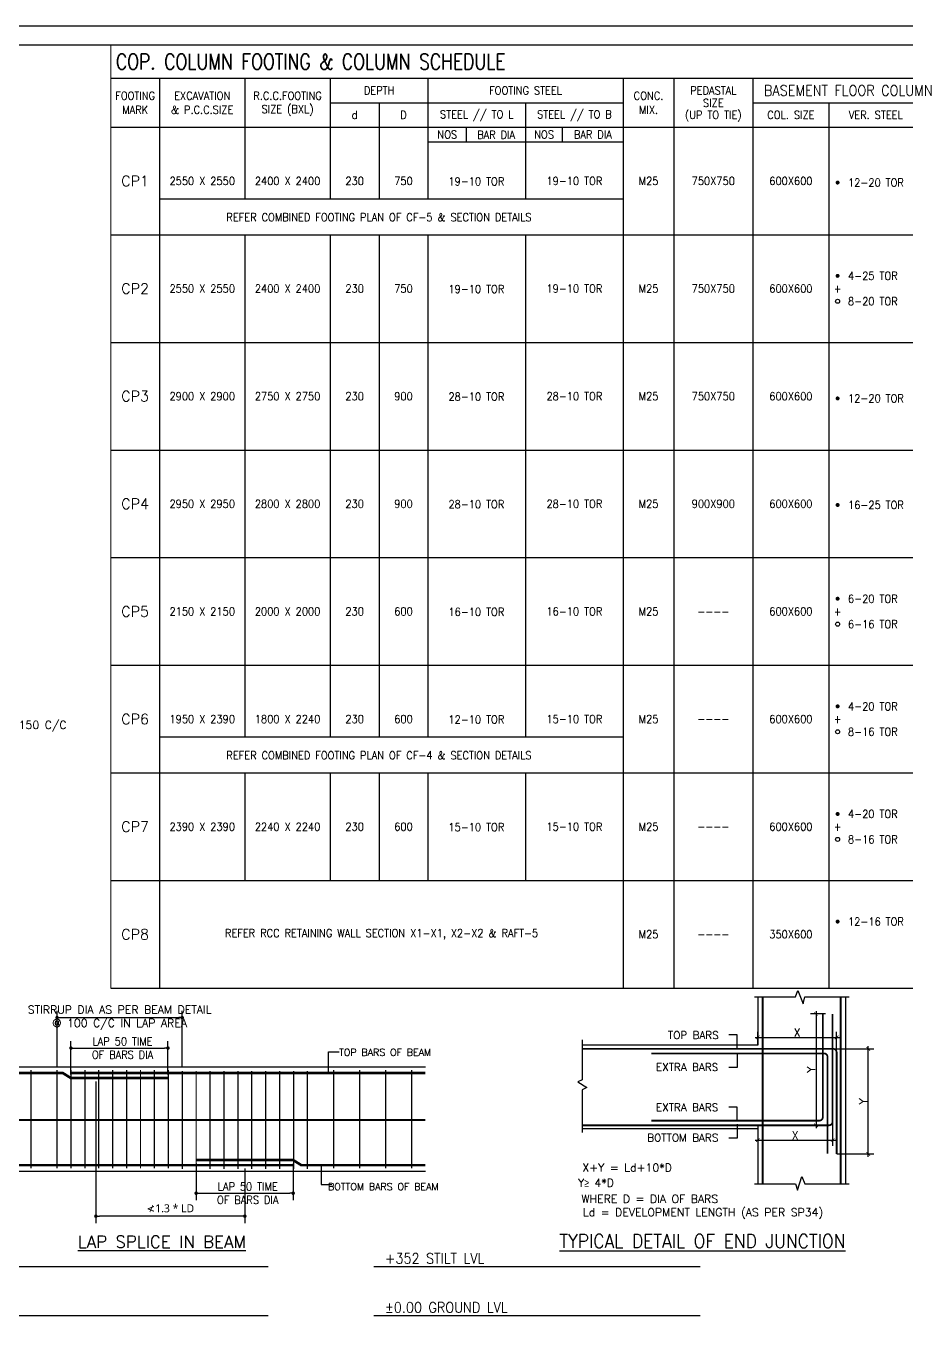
# Model space of a CAD drawing. Extents: x -200722 to 834823, y -494970 to 88783.
# Drawn here: x 374551 to 399851, y -155603 to -118243 of the extents above; entities that cross this region are included whole.
import ezdxf
from ezdxf.enums import TextEntityAlignment as Align

# ---------------------------------------------------------------- set-up
doc = ezdxf.new("R2010")
doc.units = 0
doc.header["$LTSCALE"] = 100
doc.header["$MEASUREMENT"] = 0
doc.header["$PDMODE"] = 34
doc.layers.get('0').update_dxf_attribs({"linetype": 'CONTINUOUS'})
doc.layers.get('DEFPOINTS').update_dxf_attribs({"linetype": 'CONTINUOUS'})
for name, color, linetype in [('5', 4, 'CONTINUOUS'), ('BEAM', 4, 'CONTINUOUS'), ('DIM', 3, 'CONTINUOUS'), ('FOOTING', 6, 'CONTINUOUS'), ('FOOTING DIM', 4, 'CONTINUOUS'), ('STEEL', 6, 'CONTINUOUS'), ('STEEL.', 33, 'CONTINUOUS'), ('TEXT', 2, 'CONTINUOUS')]:
    doc.layers.add(name, color=color, linetype=linetype)
doc.layers.add('9_PRINT BOUNDARY_NON PRINT', color=32, linetype='CONTINUOUS', plot=False)
doc.layers.add('9_TITLE TEXT', color=7, linetype='CONTINUOUS', lineweight=20)
doc.styles.add('ROMANS', font='romans.shx')
doc.styles.get("Standard").update_dxf_attribs({"font": 'simplex.shx'})
doc.dimstyles.new('01 S.K', dxfattribs={"dimtxt": 230, "dimasz": 100, "dimexe": 200, "dimexo": 100, "dimgap": 50, "dimtad": 1, "dimdec": 0, "dimzin": 0, "dimdsep": 46, "dimtxsty": 'Standard', "dimblk": 'DOT', "dimcen": 0.09, "dimclrd": 4, "dimclre": 4, "dimclrt": 4, "dimadec": 0, "dimazin": 0, "dimtfac": 1, "dimtdec": 0, "dimtofl": 0, "dimtmove": 0, "dimatfit": 3, "dimfxl": 2, "dimtolj": 1, "dimtzin": 0, "dimarcsym": 1})
doc.dimstyles.new('STANDARD$0', dxfattribs={"dimtxt": 2.5, "dimasz": 2.5, "dimexe": 2, "dimexo": 0.7, "dimgap": 0.9, "dimtad": 1, "dimdec": 0, "dimdsep": 46, "dimtxsty": 'ROMANS', "dimcen": 0.09, "dimclrd": 4, "dimclre": 4, "dimclrt": 3, "dimadec": 0, "dimazin": 0, "dimtfac": 1, "dimtdec": 0, "dimtmove": 0, "dimatfit": 3, "dimfxl": 1, "dimtolj": 1, "dimtzin": 0, "dimarcsym": 0})

# ---------------------------------------------------------------- blocks, each defined once
blk = doc.blocks.new('_DOT')
at = {"color": 0, "linetype": 'ByBlock'}
blk.add_line((-0.5, 0), (-1, 0), dxfattribs=at)
at = {"color": 0, "linetype": 'ByBlock', "const_width": 0.5}
blk.add_lwpolyline([(-0.25, 0, 1), (0.25, 0, 1)], format="xyb", close=True, dxfattribs=at)
blk = doc.blocks.new('*D2032')
at = {"layer": 'DEFPOINTS', "color": 0, "linetype": 'ByBlock', "lineweight": -3, "ltscale": 10, "transparency": 16777216}
for p in [(379443, -150835), (382232, -150835), (382232, -151788)]:
    blk.add_point(p, dxfattribs=at)
at = {"layer": 'FOOTING DIM', "color": 4, "linetype": 'ByBlock', "lineweight": -2, "ltscale": 10, "transparency": 16777216}
for p, q in [((379443, -150935), (379443, -151988)), ((382232, -150935), (382232, -151988)), ((379543, -151788), (382132, -151788))]:
    blk.add_line(p, q, dxfattribs=at)
at = {"layer": 'FOOTING DIM', "color": 4, "linetype": 'ByBlock', "lineweight": -2, "ltscale": 10, "transparency": 16777216, "xscale": 100, "yscale": 100, "zscale": 100, "rotation": 180}
blk.add_blockref('_DOT', (379443, -151788), dxfattribs=at)
at = {"layer": 'FOOTING DIM', "color": 4, "linetype": 'ByBlock', "lineweight": -2, "ltscale": 10, "transparency": 16777216, "xscale": 100, "yscale": 100, "zscale": 100}
blk.add_blockref('_DOT', (382232, -151788), dxfattribs=at)
at = {"layer": 'FOOTING DIM', "color": 4, "linetype": 'ByBlock', "lineweight": -3, "ltscale": 10, "transparency": 16777216, "insert": (380926, -151788), "char_height": 230, "attachment_point": 5}
blk.add_mtext('\\A1;{\\W0.9;LAP 50 TIME\\P\\A0;OF BARS DIA\\C256; }', dxfattribs=at)
blk = doc.blocks.new('*D2033')
at = {"layer": 'DEFPOINTS', "color": 0, "linetype": 'ByBlock', "lineweight": -3, "ltscale": 10, "transparency": 16777216}
for p in [(379043, -146742), (375443, -148247), (379043, -148272)]:
    blk.add_point(p, dxfattribs=at)
at = {"layer": 'FOOTING DIM', "color": 4, "linetype": 'ByBlock', "lineweight": -2, "ltscale": 10, "transparency": 16777216}
for p, q in [((375443, -148147), (375443, -146542)), ((375543, -146742), (378943, -146742)), ((379043, -148172), (379043, -146542))]:
    blk.add_line(p, q, dxfattribs=at)
at = {"layer": 'FOOTING DIM', "color": 4, "linetype": 'ByBlock', "lineweight": -2, "ltscale": 10, "transparency": 16777216, "xscale": 100, "yscale": 100, "zscale": 100, "rotation": 180}
blk.add_blockref('_DOT', (375443, -146742), dxfattribs=at)
at = {"layer": 'FOOTING DIM', "color": 4, "linetype": 'ByBlock', "lineweight": -2, "ltscale": 10, "transparency": 16777216, "xscale": 100, "yscale": 100, "zscale": 100}
blk.add_blockref('_DOT', (379043, -146742), dxfattribs=at)
at = {"layer": 'FOOTING DIM', "color": 4, "linetype": 'ByBlock', "lineweight": -3, "ltscale": 10, "transparency": 16777216, "insert": (377243, -146742), "char_height": 230, "attachment_point": 5}
blk.add_mtext('\\A1;{\\C256;STIRRUP DIA AS PER BEAM DETAIL\\P\\A0;@ 100 C/C IN LAP AREA}', dxfattribs=at)
blk = doc.blocks.new('*D2034')
at = {"layer": 'DEFPOINTS', "color": 0, "linetype": 'ByBlock', "lineweight": -3, "ltscale": 10, "transparency": 16777216}
for p in [(376560, -148480), (380843, -150981), (376560, -152447)]:
    blk.add_point(p, dxfattribs=at)
at = {"layer": 'FOOTING DIM', "color": 4, "linetype": 'ByBlock', "lineweight": -2, "ltscale": 10, "transparency": 16777216}
for p, q in [((376560, -148580), (376560, -152647)), ((380843, -151081), (380843, -152647)), ((380743, -152447), (376660, -152447))]:
    blk.add_line(p, q, dxfattribs=at)
at = {"layer": 'FOOTING DIM', "color": 4, "linetype": 'ByBlock', "lineweight": -2, "ltscale": 10, "transparency": 16777216, "xscale": 100, "yscale": 100, "zscale": 100, "rotation": 180}
blk.add_blockref('_DOT', (376560, -152447), dxfattribs=at)
at = {"layer": 'FOOTING DIM', "color": 4, "linetype": 'ByBlock', "lineweight": -2, "ltscale": 10, "transparency": 16777216, "xscale": 100, "yscale": 100, "zscale": 100}
blk.add_blockref('_DOT', (380843, -152447), dxfattribs=at)
at = {"layer": 'FOOTING DIM', "color": 4, "linetype": 'ByBlock', "lineweight": -3, "ltscale": 10, "transparency": 16777216, "insert": (378702, -152223), "char_height": 230, "attachment_point": 5}
blk.add_mtext('\\A1;{\\fLucida Sans Unicode|b0|i0|c0|p34;≮1.3 * LD}', dxfattribs=at)
blk = doc.blocks.new('*D2035')
at = {"layer": 'DEFPOINTS', "color": 0, "linetype": 'ByBlock', "lineweight": -3, "ltscale": 10, "transparency": 16777216}
for p in [(378632, -147616), (375843, -148473), (378632, -148473)]:
    blk.add_point(p, dxfattribs=at)
at = {"layer": 'FOOTING DIM', "color": 4, "linetype": 'ByBlock', "lineweight": -2, "ltscale": 10, "transparency": 16777216}
for p, q in [((375843, -148373), (375843, -147416)), ((378632, -148373), (378632, -147416)), ((375943, -147616), (378532, -147616))]:
    blk.add_line(p, q, dxfattribs=at)
at = {"layer": 'FOOTING DIM', "color": 4, "linetype": 'ByBlock', "lineweight": -2, "ltscale": 10, "transparency": 16777216, "xscale": 100, "yscale": 100, "zscale": 100, "rotation": 180}
blk.add_blockref('_DOT', (375843, -147616), dxfattribs=at)
at = {"layer": 'FOOTING DIM', "color": 4, "linetype": 'ByBlock', "lineweight": -2, "ltscale": 10, "transparency": 16777216, "xscale": 100, "yscale": 100, "zscale": 100}
blk.add_blockref('_DOT', (378632, -147616), dxfattribs=at)
at = {"layer": 'FOOTING DIM', "color": 4, "linetype": 'ByBlock', "lineweight": -3, "ltscale": 10, "transparency": 16777216, "insert": (377326, -147616), "char_height": 230, "attachment_point": 5}
blk.add_mtext('\\A1;{\\W0.9;LAP 50 TIME\\P\\A0;OF BARS DIA\\C256; }', dxfattribs=at)
blk = doc.blocks.new('_ArchTick')
at = {"layer": 'FOOTING', "color": 0, "const_width": 0.15}
blk.add_lwpolyline([(-0.5, -0.5), (0.5, 0.5)], dxfattribs=at)
blk = doc.blocks.new('*D2036')
at = {"layer": 'DEFPOINTS', "color": 0, "linetype": 'Continuous', "lineweight": -3, "transparency": 16777216}
for p in [(397573, -147638), (398764, -147638), (397856, -150658)]:
    blk.add_point(p, dxfattribs=at)
at = {"layer": 'DIM', "linetype": 'Continuous', "lineweight": -2, "transparency": 16777216}
for p, q in [((398764, -150738), (398764, -147558)), ((397579, -147638), (398924, -147638)), ((397862, -150658), (398924, -150658))]:
    blk.add_line(p, q, dxfattribs=at)
at = {"layer": 'DIM', "linetype": 'Continuous', "lineweight": -2, "transparency": 16777216, "xscale": 104, "yscale": 104, "zscale": 104}
for p, rotation in [((398764, -147638), 90), ((398764, -150658), 270)]:
    blk.add_blockref('_ArchTick', p, dxfattribs=dict(at, rotation=rotation))
at = {"layer": 'DIM', "color": 4, "linetype": 'Continuous', "transparency": 16777216, "insert": (398624, -149148), "char_height": 232, "attachment_point": 5, "rotation": 90, "style": 'ROMANS'}
blk.add_mtext('\\A1;Y', dxfattribs=at)
blk = doc.blocks.new('DOT')
at = {"color": 0, "linetype": 'ByBlock'}
blk.add_line((-0.5, 0), (-1, 0), dxfattribs=at)
at = {"color": 0, "linetype": 'ByBlock', "const_width": 0.5}
blk.add_lwpolyline([(-0.25, 0, 1), (0.25, 0, 1)], format="xyb", close=True, dxfattribs=at)
blk = doc.blocks.new('*D2037')
at = {"layer": 'DEFPOINTS', "color": 0, "linetype": 'Continuous', "lineweight": -3, "transparency": 16777216}
for p in [(395590, -147536), (397856, -147308), (397856, -147740)]:
    blk.add_point(p, dxfattribs=at)
at = {"layer": 'DIM', "linetype": 'Continuous', "lineweight": -2, "transparency": 16777216}
for p, q in [((395590, -147531), (395590, -147148)), ((397856, -147734), (397856, -147148)), ((395510, -147308), (397936, -147308))]:
    blk.add_line(p, q, dxfattribs=at)
at = {"layer": 'DIM', "linetype": 'Continuous', "lineweight": -2, "transparency": 16777216, "xscale": 104, "yscale": 104, "zscale": 104, "rotation": 180}
blk.add_blockref('_ArchTick', (395590, -147308), dxfattribs=at)
at = {"layer": 'DIM', "linetype": 'Continuous', "lineweight": -2, "transparency": 16777216, "xscale": 104, "yscale": 104, "zscale": 104}
blk.add_blockref('_ArchTick', (397856, -147308), dxfattribs=at)
at = {"layer": 'DIM', "color": 4, "linetype": 'Continuous', "transparency": 16777216, "insert": (396723, -147168), "char_height": 232, "attachment_point": 5, "style": 'ROMANS'}
blk.add_mtext('\\A1;X', dxfattribs=at)
blk = doc.blocks.new('*D2038')
at = {"layer": 'DEFPOINTS', "color": 0, "linetype": 'Continuous', "lineweight": -3, "transparency": 16777216}
for p in [(397538, -146634), (397263, -149835), (397436, -149835)]:
    blk.add_point(p, dxfattribs=at)
at = {"layer": 'DIM', "linetype": 'Continuous', "lineweight": -2, "transparency": 16777216}
for p, q in [((397532, -146634), (397103, -146634)), ((397263, -146554), (397263, -149915)), ((397431, -149835), (397103, -149835))]:
    blk.add_line(p, q, dxfattribs=at)
at = {"layer": 'DIM', "linetype": 'Continuous', "lineweight": -2, "transparency": 16777216, "xscale": 104, "yscale": 104, "zscale": 104}
for p, rotation in [((397263, -146634), 90), ((397263, -149835), 270)]:
    blk.add_blockref('_ArchTick', p, dxfattribs=dict(at, rotation=rotation))
at = {"layer": 'DIM', "color": 4, "linetype": 'Continuous', "transparency": 16777216, "insert": (397123, -148235), "char_height": 232, "attachment_point": 5, "rotation": 90, "style": 'ROMANS'}
blk.add_mtext('\\A1;Y', dxfattribs=at)
blk = doc.blocks.new('*D2039')
at = {"layer": 'DEFPOINTS', "color": 0, "linetype": 'Continuous', "lineweight": -3, "transparency": 16777216}
for p in [(397740, -149734), (395590, -149842), (397740, -150263)]:
    blk.add_point(p, dxfattribs=at)
at = {"layer": 'DIM', "linetype": 'Continuous', "lineweight": -2, "transparency": 16777216}
for p, q in [((397740, -149739), (397740, -150423)), ((395590, -149848), (395590, -150423)), ((395510, -150263), (397820, -150263))]:
    blk.add_line(p, q, dxfattribs=at)
at = {"layer": 'DIM', "linetype": 'Continuous', "lineweight": -2, "transparency": 16777216, "xscale": 104, "yscale": 104, "zscale": 104, "rotation": 180}
blk.add_blockref('_ArchTick', (395590, -150263), dxfattribs=at)
at = {"layer": 'DIM', "linetype": 'Continuous', "lineweight": -2, "transparency": 16777216, "xscale": 104, "yscale": 104, "zscale": 104}
blk.add_blockref('_ArchTick', (397740, -150263), dxfattribs=at)
at = {"layer": 'DIM', "color": 4, "linetype": 'Continuous', "transparency": 16777216, "insert": (396665, -150123), "char_height": 232, "attachment_point": 5, "style": 'ROMANS'}
blk.add_mtext('\\A1;X', dxfattribs=at)

msp = doc.modelspace()

# ---------------------------------------------------------------- linework, layer by layer
at = {"color": 18, "ltscale": 0.4, "true_color": 0x000000}
for p, q in [((378390.6, -123208.9), (391721.7, -123208.9)), ((378390.6, -138673.8), (391721.7, -138673.8)), ((381512.9, -153906.4), (370290.4, -153906.4)), ((393931.9, -153906.4), (384552.5, -153906.4)), ((381516.9, -155314.4), (370290.4, -155314.4)), ((393931.9, -155314.4), (384552.5, -155314.4))]:
    msp.add_line(p, q, dxfattribs=at)
at = {"color": 18, "true_color": 0x000000}
msp.add_lwpolyline([(330496.4, -183032.7), (421906.4, -183032.7), (421906.4, -118792.7), (330496.4, -118792.7)], close=True, dxfattribs=at)
at = {"layer": '5', "color": 7, "lineweight": -2}
for p, q in [((376986.6, -119745.5), (412446.4, -119745.5)), ((378390.6, -119745.5), (378390.6, -145893.3)), ((380844.1, -119745.5), (380844.1, -123208.9)), ((383297.7, -119745.5), (383297.7, -123208.9)), ((386105.7, -119745.5), (386105.7, -123208.9)), ((391721.7, -119745.5), (391721.7, -145893.3)), ((393175.8, -119745.5), (393175.8, -145893.3)), ((395446.1, -119745.5), (395446.1, -145893.3)), ((383297.7, -120447.5), (391721.7, -120447.5)), ((384701.7, -120447.5), (384701.7, -123208.9)), ((388913.7, -120447.5), (388913.7, -123208.9)), ((395446.1, -120447.5), (412446.4, -120447.5)), ((397636.3, -120447.5), (397636.3, -145893.3)), ((376986.6, -121149.5), (412446.4, -121149.5)), ((376986.6, -121149.5), (412446.4, -121149.5)), ((376986.6, -124242.5), (412446.4, -124242.5)), ((376986.6, -124242.5), (412446.4, -124242.5)), ((380844.1, -124242.5), (380844.1, -138673.8)), ((383297.7, -124242.5), (383297.7, -138673.8)), ((384701.7, -124242.5), (384701.7, -138673.8)), ((386105.7, -124242.5), (386105.7, -138673.8)), ((388913.7, -124242.5), (388913.7, -138673.8)), ((376986.6, -127335.4), (412446.4, -127335.4)), ((376986.6, -127335.4), (412446.4, -127335.4)), ((376986.6, -130428.4), (412446.4, -130428.4)), ((376986.6, -133521.4), (412446.4, -133521.4)), ((376986.6, -136614.4), (412446.4, -136614.4)), ((376986.6, -139707.4), (412446.4, -139707.4)), ((380844.1, -139707.4), (380844.1, -142800.4)), ((383297.7, -139707.4), (383297.7, -142800.4)), ((384701.7, -139707.4), (384701.7, -142800.4)), ((386105.7, -139707.4), (386105.7, -142800.4)), ((388913.7, -139707.4), (388913.7, -142800.4)), ((376986.6, -142800.4), (412446.4, -142800.4)), ((376986.6, -145893.3), (412446.4, -145893.3))]:
    msp.add_line(p, q, dxfattribs=at)
at = {"layer": '9_PRINT BOUNDARY_NON PRINT', "color": 18, "true_color": 0x000000}
msp.add_lwpolyline([(329946.4, -183582.7), (422456.4, -183582.7), (422456.4, -118242.7), (329946.4, -118242.7)], close=True, dxfattribs=at)
at = {"layer": '9_TITLE TEXT', "color": 18, "true_color": 0x000000}
for points in [[(421906.4, -118792.7), (330496.4, -118792.7), (330496.4, -183032.7), (421906.4, -183032.7)], [(412446.4, -118792.7), (376986.6, -118792.7), (376986.6, -145893.3)]]:
    msp.add_lwpolyline(points, dxfattribs=at)
at = {"layer": 'BEAM', "color": 252, "linetype": 'Continuous'}
for p, q in [((387218.3, -121575.5), (387218.3, -121158.8)), ((389976.2, -121575.5), (389976.2, -121149.5)), ((386105.7, -121575.5), (388913.7, -121575.5)), ((388913.7, -121575.5), (391721.7, -121575.5))]:
    msp.add_line(p, q, dxfattribs=at)
at = {"layer": 'BEAM', "color": 18, "linetype": 'Continuous', "true_color": 0x000000}
for p, q in [((396675.1, -146147), (396738.3, -145959)), ((396738.3, -145959), (396894.2, -146349)), ((395499.1, -146147), (396675.1, -146147)), ((395590.5, -146145.5), (395590.5, -147536.4)), ((396894.2, -146349), (396943.8, -146141)), ((396943.8, -146141), (398221.1, -146141)), ((398113.5, -146145.5), (398113.5, -151515.2)), ((390538.8, -147381.2), (390538.8, -148527)), ((395590.5, -147536.4), (390538.8, -147536.4)), ((372121.9, -148153.9), (386033.7, -148153.9)), ((390538.8, -148527), (390411.7, -148590.5)), ((390411.7, -148590.5), (390673.8, -148749.2)), ((390673.8, -148749.2), (390538.8, -148820.6)), ((390538.8, -148820.6), (390538.8, -150041.8)), ((395590.5, -149936.8), (390538.8, -149936.8)), ((395590.5, -149936.8), (395590.5, -151515.2)), ((372121.9, -151153.9), (386033.7, -151153.9)), ((395499.1, -151513.6), (396675.1, -151513.6)), ((396675.1, -151513.6), (396727.1, -151701.6)), ((396727.1, -151701.6), (396853.1, -151311.6)), ((396853.1, -151311.6), (396943.8, -151519.6)), ((396943.8, -151519.6), (398221.1, -151519.6))]:
    msp.add_line(p, q, dxfattribs=at)
at = {"layer": 'STEEL', "color": 18, "true_color": 0x000000}
for p, q in [((394996.8, -147236), (394758.1, -147236)), ((394996.8, -147638), (394996.8, -147236)), ((394996.8, -147770.3), (394996.8, -148172.3)), ((394996.8, -148172.3), (394758.1, -148172.3)), ((394996.8, -149309.8), (394758.1, -149309.8)), ((394996.8, -149711.8), (394996.8, -149309.8)), ((394996.8, -149800.3), (394996.8, -150202.3)), ((394996.8, -150202.3), (394758.1, -150202.3))]:
    msp.add_line(p, q, dxfattribs=at)
for points, const_width in [([(395730.9, -146145.5), (395730.9, -151515.2)], 50.8), ([(397973.1, -146145.5), (397973.1, -151515.2)], 50.8), ([(372121.9, -148333.8), (375610.1, -148333.8), (375842.9, -148479.5), (378642.9, -148479.5)], 76.2), ([(375842.9, -148333.8), (386033.7, -148333.8)], 76.2), ([(372106.4, -149683.2), (386033.7, -149683.2)], 50.8), ([(386033.7, -150981), (382465.1, -150981), (382232.3, -150835.3), (379442.9, -150835.3)], 76.2), ([(382232.3, -150981), (372121.9, -150981)], 76.2)]:
    msp.add_lwpolyline(points, dxfattribs=dict(at, const_width=const_width))
at = {"layer": 'STEEL', "color": 18, "true_color": 0x000000, "const_width": 50.8}
for points in [[(397739.9, -146634.2), (397739.9, -149733.6, -0.4142136), (397638.3, -149835.2), (390538.8, -149835.2)], [(397458.5, -146639.6), (397458.5, -149600, -0.4142136), (397356.9, -149701.6), (392530.2, -149701.6)], [(397856.5, -150658), (397856.5, -147739.6, 0.4142136), (397754.9, -147638), (390538.8, -147638)], [(397594.5, -150650), (397594.5, -147871.6, 0.4142136), (397492.9, -147770), (392530.2, -147770)]]:
    msp.add_lwpolyline(points, format="xyb", dxfattribs=at)
at = {"layer": 'STEEL', "color": 7, "ltscale": 0.4}
for centre in [(397884, -126154.7), (397884, -135433.6), (397884, -138526.6), (397884, -141619.6)]:
    msp.add_circle(centre, 58.2, dxfattribs=at)
at = {"layer": 'STEEL.', "color": 18, "true_color": 0x000000, "const_width": 57.1}
for points in [[(397855.4, -122742.9, -1), (397912.6, -122742.9, -1)], [(397855.4, -125423.2, -1), (397912.6, -125423.2, -1)], [(397855.4, -128945.5, -1), (397912.6, -128945.5, -1)], [(397855.4, -132007.3, -1), (397912.6, -132007.3, -1)], [(397855.4, -134702.2, -1), (397912.6, -134702.2, -1)], [(397855.4, -137795.2, -1), (397912.6, -137795.2, -1)], [(397855.4, -140888.2, -1), (397912.6, -140888.2, -1)], [(397855.4, -143981.1, -1), (397912.6, -143981.1, -1)]]:
    msp.add_lwpolyline(points, format="xyb", close=True, dxfattribs=at)
at = {"layer": 'TEXT', "color": 18, "true_color": 0x000000}
for p, q in [((383249.9, -148315.4), (383249.9, -147724.2)), ((383249.9, -147724.2), (383551.5, -147724.2)), ((383038.9, -150950.4), (383038.9, -151541.5)), ((383038.9, -151541.5), (383340.5, -151541.5))]:
    msp.add_line(p, q, dxfattribs=at)
at = {"layer": 'TEXT', "color": 18, "true_color": 0x000000, "const_width": 37.5}
for points in [[(374692.9, -151068.2), (374692.9, -148246.7)], [(375442.9, -151068.2), (375442.9, -148246.7)], [(375842.9, -151068.2), (375842.9, -148246.7)], [(376242.9, -151068.2), (376242.9, -148246.7)], [(376642.9, -151068.2), (376642.9, -148246.7)], [(377042.9, -151068.2), (377042.9, -148246.7)], [(377442.9, -151068.2), (377442.9, -148246.7)], [(377842.9, -151068.2), (377842.9, -148246.7)], [(378242.9, -151068.2), (378242.9, -148246.7)], [(378642.9, -151068.2), (378642.9, -148246.7)], [(379042.9, -151094), (379042.9, -148272.5)], [(379442.9, -151094), (379442.9, -148272.5)], [(379842.9, -151094), (379842.9, -148272.5)], [(380242.9, -151094), (380242.9, -148272.5)], [(380642.9, -151094), (380642.9, -148272.5)], [(381042.9, -151094), (381042.9, -148272.5)], [(381442.9, -151094), (381442.9, -148272.5)], [(381842.9, -151094), (381842.9, -148272.5)], [(382242.9, -151094), (382242.9, -148272.5)], [(382642.9, -151094), (382642.9, -148272.5)], [(383392.9, -151068.2), (383392.9, -148246.7)], [(384142.9, -151068.2), (384142.9, -148246.7)], [(384892.9, -151068.2), (384892.9, -148246.7)], [(385642.9, -151068.2), (385642.9, -148246.7)]]:
    msp.add_lwpolyline(points, dxfattribs=at)

# ---------------------------------------------------------------- texts
at = {"layer": 'TEXT', "color": 18, "true_color": 0x000000, "style": 'ROMANS'}
for s, height, width, p in [('COP. COLUMN FOOTING & COLUMN SCHEDULE  ', 450, 0.8, (377136.6, -119490.8)), ('%%UTYPICAL DETAIL OF END JUNCTION', 400, 0.9, (389886.9, -153361.4))]:
    msp.add_text(s, height=height, dxfattribs=dict(at, width=width)).set_placement(p)
at = {"layer": 'TEXT', "color": 18, "true_color": 0x000000, "style": 'ROMANS', "width": 0.9}
for s, p in [('FOOTING', (377688.6, -120246.5)), ('EXCAVATION', (379617.4, -120246.5)), ('R.C.C.FOOTING', (382070.9, -120246.5)), ('DEPTH', (384701.7, -120096.5)), ('FOOTING STEEL', (388913.7, -120096.5)), ('CONC.', (392448.7, -120246.5)), ('PEDASTAL', (394310.9, -120096.5)), ('MARK', (377688.6, -120648.5)), ('& P.C.C.SIZE', (379617.4, -120648.5)), ('SIZE (BXL)', (382070.9, -120648.5)), ('STEEL // TO L', (387509.7, -120798.5)), ('STEEL // TO B', (390317.7, -120798.5)), ('MIX.', (392448.7, -120648.5)), ('(UP TO TIE)', (394310.9, -120813.4)), ('SIZE', (394310.9, -120454.9)), ('d', (383999.7, -120798.5)), ('D', (385403.7, -120798.5)), ('COL. SIZE', (396541.2, -120798.5)), ('VER. STEEL', (398981.6, -120798.5)), ('NOS', (386662, -121362.5)), ('BAR DIA', (388066, -121367.1)), ('NOS', (389444.9, -121362.5)), ('BAR DIA', (390848.9, -121362.5)), ('2550 X 2550', (379617.4, -122696)), ('2400 X 2400', (382070.9, -122696)), ('230', (383999.7, -122696)), ('750', (385403.7, -122696)), ('19-10 TOR', (387499, -122708.9)), ('19-10 TOR', (390317.7, -122696)), ('M25', (392448.7, -122696)), ('750X750', (394310.9, -122696)), ('600X600', (396541.2, -122696)), ('REFER COMBINED FOOTING PLAN OF CF-5 & SECTION DETAILS', (384699, -123737.9)), ('2550 X 2550', (379617.4, -125788.9)), ('2400 X 2400', (382070.9, -125788.9)), ('230', (383999.7, -125788.9)), ('750', (385403.7, -125788.9)), ('19-10 TOR', (387499, -125801.8)), ('19-10 TOR', (390317.7, -125788.9)), ('M25', (392448.7, -125788.9)), ('750X750', (394310.9, -125788.9)), ('600X600', (396541.2, -125788.9)), ('2900 X 2900', (379617.4, -128881.9)), ('2750 X 2750', (382070.9, -128881.9)), ('230', (383999.7, -128881.9)), ('900', (385403.7, -128881.9)), ('28-10 TOR', (387499, -128894.8)), ('28-10 TOR', (390317.7, -128881.9)), ('M25', (392448.7, -128881.9)), ('750X750', (394310.9, -128881.9)), ('600X600', (396541.2, -128881.9)), ('2950 X 2950', (379617.4, -131974.9)), ('2800 X 2800', (382070.9, -131974.9)), ('230', (383999.7, -131974.9)), ('900', (385403.7, -131974.9)), ('28-10 TOR', (387499, -131987.8)), ('28-10 TOR', (390317.7, -131974.9)), ('M25', (392448.7, -131974.9)), ('900X900', (394310.9, -131974.9)), ('600X600', (396541.2, -131974.9)), ('2150 X 2150', (379617.4, -135067.9)), ('2000 X 2000', (382070.9, -135067.9)), ('230', (383999.7, -135067.9)), ('600', (385403.7, -135067.9)), ('16-10 TOR', (387499, -135080.8)), ('16-10 TOR', (390317.7, -135067.9)), ('M25', (392448.7, -135067.9)), ('----', (394310.9, -135067.9)), ('600X600', (396541.2, -135067.9)), ('1950 X 2390', (379617.4, -138160.9)), ('1800 X 2240', (382070.9, -138160.9)), ('230', (383999.7, -138160.9)), ('600', (385403.7, -138160.9)), ('12-10 TOR', (387499, -138173.8)), ('15-10 TOR', (390317.7, -138160.9)), ('M25', (392448.7, -138160.9)), ('----', (394310.9, -138160.9)), ('600X600', (396541.2, -138160.9)), ('REFER COMBINED FOOTING PLAN OF CF-4 & SECTION DETAILS', (384699, -139202.8)), ('2390 X 2390', (379617.4, -141253.9)), ('2240 X 2240', (382070.9, -141253.9)), ('230', (383999.7, -141253.9)), ('600', (385403.7, -141253.9)), ('15-10 TOR', (387499, -141266.8)), ('15-10 TOR', (390317.7, -141253.9)), ('M25', (392448.7, -141253.9)), ('600X600', (396541.2, -141253.9)), ('----', (394310.9, -141253.9)), ('REFER RCC RETAINING WALL SECTION X1-X1, X2-X2 & RAFT-5', (384773.3, -144346.8)), ('M25', (392448.7, -144346.8)), ('----', (394310.9, -144346.8)), ('350X600', (396541.2, -144346.8))]:
    msp.add_text(s, height=230, dxfattribs=at).set_placement(p, align=Align.MIDDLE)
for s, height, p in [('BASEMENT FLOOR COLUMN', 300, (395768.7, -120096.5)), ('12-20 TOR', 230, (398183.6, -122742.9)), ('4-25 TOR', 230, (398183.6, -125423.2)), ('8-20 TOR', 230, (398183.6, -126154.7)), ('12-20 TOR', 230, (398183.6, -128945.5)), ('16-25 TOR', 230, (398183.6, -132007.3)), ('6-20 TOR', 230, (398183.6, -134702.2)), ('6-16 TOR', 230, (398183.6, -135433.6)), ('4-20 TOR', 230, (398183.6, -137795.2)), ('8-16 TOR', 230, (398183.6, -138526.6)), ('4-20 TOR', 230, (398183.6, -140888.2)), ('8-16 TOR', 230, (398183.6, -141619.6)), ('12-16 TOR', 230, (398183.6, -143981.1))]:
    msp.add_text(s, height=height, dxfattribs=at).set_placement(p, align=Align.MIDDLE_LEFT)
at = {"layer": 'TEXT', "color": 18, "ltscale": 5, "true_color": 0x000000, "style": 'ROMANS'}
for s, p in [('CP1', (377688.6, -122696)), ('CP2', (377688.6, -125788.9)), ('CP3', (377688.6, -128881.9)), ('CP4', (377688.6, -131974.9)), ('CP5', (377688.6, -135067.9)), ('CP6', (377688.6, -138160.9)), ('CP7', (377688.6, -141253.9)), ('CP8', (377688.6, -144346.8))]:
    msp.add_text(s, height=300, dxfattribs=at).set_placement(p, align=Align.MIDDLE)
at = {"layer": 'TEXT', "color": 18, "true_color": 0x000000, "width": 0.8}
for p in [(397884, -125788.9), (397884, -135067.9), (397884, -138160.9), (397884, -141253.9)]:
    msp.add_text('+', height=230, dxfattribs=at).set_placement(p, align=Align.MIDDLE)
at = {"layer": 'TEXT', "color": 18, "true_color": 0x000000}
for s, height, p in [('10 TOR @ 150 C/C', 230, (372623.8, -138444.7, -29547.3)), ('TOP BARS', 220, (393006.3, -147354.3)), ('EXTRA BARS', 220, (392661.6, -148273.9)), ('EXTRA BARS', 220, (392661.6, -149428.2)), ('BOTTOM BARS', 220, (392409.6, -150303.9)), ('X+Y = Ld+10*D', 230, (390547.5, -151166.7)), ('WHERE D = DIA OF BARS', 230, (390517.1, -152065.1)), ('Ld = DEVELOPMENT LENGTH (AS PER SP34)', 230, (390561.7, -152450.8)), ('%%ULAP SPLICE IN BEAM', 350, (376042.8, -153358.9))]:
    msp.add_text(s, height=height, dxfattribs=at).set_placement(p)
at = {"layer": 'TEXT', "color": 18, "true_color": 0x000000, "width": 0.9}
for s, p in [('+352 STILT LVL ', (384870.9, -153810.6, 8813.6)), ('%%P0.00 GROUND LVL ', (384870.9, -155218.6, 8813.6))]:
    msp.add_text(s, height=300, dxfattribs=at).set_placement(p)
at = {"layer": 'TEXT', "color": 18, "true_color": 0x000000, "attachment_point": 5}
for s, insert, char_height in [('TOP BARS OF BEAM', (384875.1, -147735.3), 200), ('BOTTOM BARS OF BEAM\\P ', (384823.1, -151765.8), 200), ('\\A1;Y{\\fSymbol|b0|i0|c2|p18;\\W0.8;³} 4*D', (390939.2, -151488.1), 230)]:
    msp.add_mtext(s, dxfattribs=dict(at, insert=insert, char_height=char_height))

# ---------------------------------------------------------------- dimensions: what is measured, and where the dimension line sits
at = {"layer": 'DIM', "color": 18, "linetype": 'Continuous', "true_color": 0x000000}
for base, p1, p2, picture, middle in [((397262.7, -149835.2), (397537.9, -146634.2), (397436.3, -149835.2), '*D2038', (397122.7, -148234.7)), ((398764.4, -147638), (397856.5, -150658), (397573, -147638), '*D2036', (398624.4, -149148))]:
    dim = msp.add_linear_dim(base=base, p1=p1, p2=p2, angle=90, text='Y', dimstyle='STANDARD$0', override={"dimscale": 8, "dimtxt": 29, "dimasz": 13, "dimexe": 20, "dimgap": 3, "dimtoh": 0, "dimlfac": 0.25, "dimzin": 3, "dimblk1": 'ArchTick', "dimblk2": 'ArchTick', "dimsah": 1, "dimcen": 3, "dimdle": 10, "dimclrd": 256, "dimclre": 256, "dimclrt": 4, "dimtmove": 2, "dimldrblk": 'DOT', "dimtzin": 3}, dxfattribs=at)
    dim.commit()
    dim.dimension.update_dxf_attribs({"geometry": picture, "text_midpoint": middle})
for base, p1, p2, picture, middle in [((397856.5, -147308.1), (395590.5, -147536.4), (397856.5, -147739.6), '*D2037', (396723.5, -147168.1)), ((397739.9, -150263.5), (395590.5, -149842.3), (397739.9, -149733.6), '*D2039', (396665.2, -150123.5))]:
    dim = msp.add_linear_dim(base=base, p1=p1, p2=p2, text='X', dimstyle='STANDARD$0', override={"dimscale": 8, "dimtxt": 29, "dimasz": 13, "dimexe": 20, "dimgap": 3, "dimtoh": 0, "dimlfac": 0.25, "dimzin": 3, "dimblk1": 'ArchTick', "dimblk2": 'ArchTick', "dimsah": 1, "dimcen": 3, "dimdle": 10, "dimclrd": 256, "dimclre": 256, "dimclrt": 4, "dimtmove": 2, "dimldrblk": 'DOT', "dimtzin": 3}, dxfattribs=at)
    dim.commit()
    dim.dimension.update_dxf_attribs({"geometry": picture, "text_midpoint": middle})
at = {"layer": 'FOOTING DIM', "color": 40, "linetype": 'ByBlock', "lineweight": -3, "ltscale": 10}
for base, p1, p2, text, override, picture, middle in [((379042.9, -146742.3), (375442.9, -148246.7), (379042.9, -148272.5), '{\\C256;STIRRUP DIA AS PER BEAM DETAIL\\X\\A0;@ 100 C/C IN LAP AREA}', {"dimlfac": 0.25}, '*D2033', (377242.9, -146742.3)), ((378632.3, -147616.3), (375842.9, -148472.9), (378632.3, -148472.9), '{\\W0.9;LAP 50 TIME\\X\\A0;OF BARS DIA\\C256; }', {"dimgap": 100, "dimlfac": 0.25}, '*D2035', (377325.8, -147616.3)), ((382232.3, -151788.2), (379442.9, -150835.3), (382232.3, -150835.3), '{\\W0.9;LAP 50 TIME\\X\\A0;OF BARS DIA\\C256; }', {"dimgap": 100, "dimlfac": 0.25}, '*D2032', (380925.8, -151788.2))]:
    dim = msp.add_linear_dim(base=base, p1=p1, p2=p2, text=text, dimstyle='01 S.K', override=override, dxfattribs=at)
    dim.commit()
    dim.dimension.update_dxf_attribs({"geometry": picture, "text_midpoint": middle, "dimtype": 160})
dim = msp.add_linear_dim(base=(376560.2, -152446.7), p1=(380842.9, -150981), p2=(376560.2, -148479.5), text='{\\fLucida Sans Unicode|b0|i0|c0|p34;≮1.3 * LD}', dimstyle='01 S.K', override={"dimgap": 100, "dimlfac": 0.25}, dxfattribs=at)
dim.commit()
dim.dimension.update_dxf_attribs({"geometry": '*D2034', "text_midpoint": (378701.5, -152223.1)})

doc.saveas('drawing.dxf')
